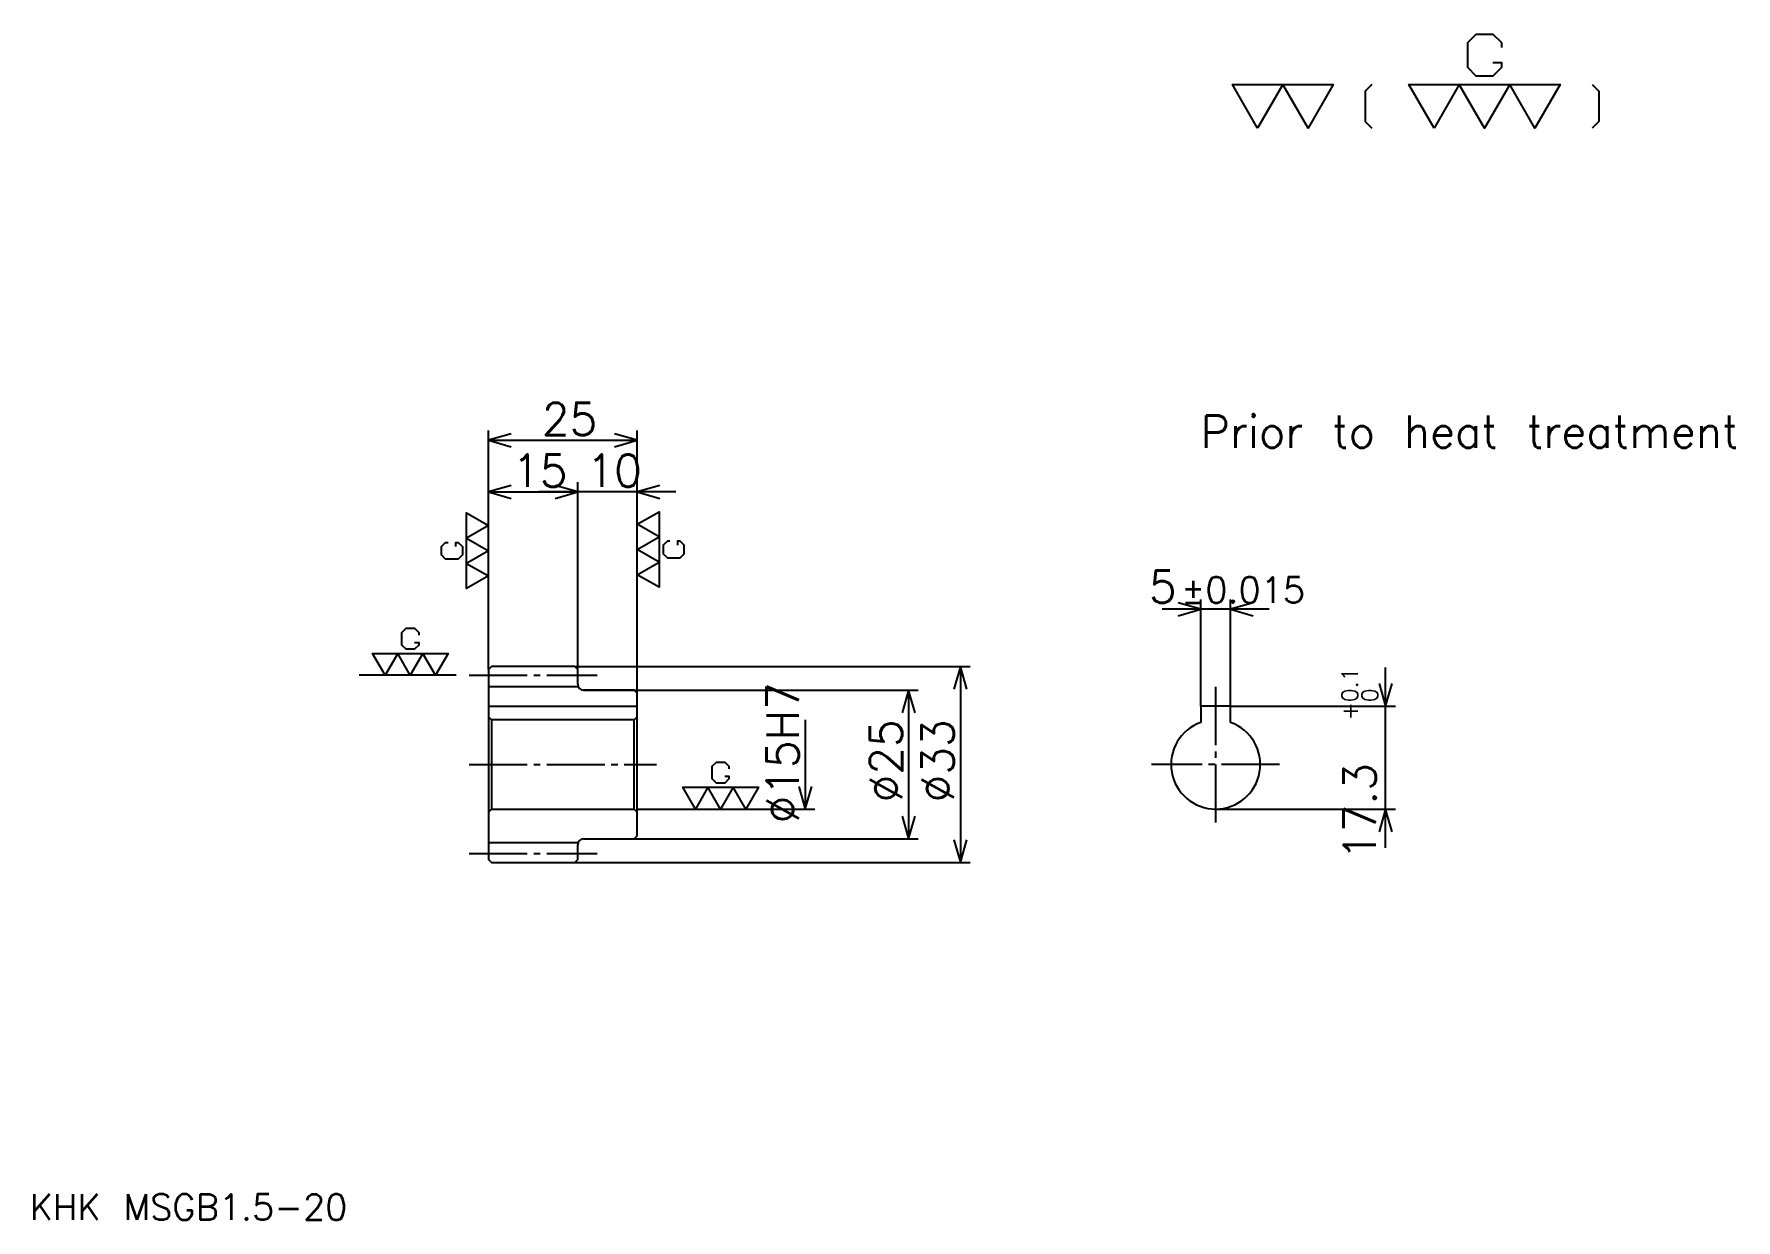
# Model space of a CAD drawing. Extents: x 12 to 298, y 12 to 211.
import ezdxf

# ---------------------------------------------------------------- set-up
doc = ezdxf.new("R2010")
doc.units = 0
doc.linetypes.add('DASHDOT', pattern=[13.04348, 9.782609, -1.086957, 1.086957, -1.086957])
doc.layers.get('0').update_dxf_attribs({"linetype": 'CONTINUOUS'})
doc.layers.add('DASHDOT', color=6, linetype='DASHDOT')
doc.styles.add('KANJI', font='TXT', dxfattribs={"bigfont": 'BIGFONT'})

msp = doc.modelspace()

# ---------------------------------------------------------------- linework, layer by layer
at = {"color": 5}
for p, q in [((88.043472, 105.08696), (88.043472, 144.76088)), ((88.043472, 143.130432), (113.043472, 143.130432)), ((113.043472, 105.08696), (113.043472, 144.76088)), ((103.043472, 105.08696), (103.043472, 136.065216)), ((88.043472, 134.434784), (103.043472, 134.434784)), ((119.565216, 134.434784), (96.521736, 134.434784)), ((219.347824, 114.691307), (201.304352, 114.691307)), ((207.82608, 98.386963), (207.82608, 116.321747)), ((212.82608, 98.386963), (212.82608, 116.321747)), ((88.043472, 104.58696), (88.043472, 105.08696)), ((102.543472, 105.08696), (113.043472, 105.08696)), ((103.043472, 104.58696), (103.043472, 105.08696)), ((113.043472, 105.08696), (169.021729, 105.08696)), ((113.043472, 100.58696), (113.043472, 105.08696)), ((167.391296, 105.08696), (167.391296, 72.08696)), ((238.91304, 74.565224), (238.91304, 104.908699)), ((104.043472, 101.08696), (113.043472, 101.08696)), ((113.043472, 101.08696), (160.32608, 101.08696)), ((158.695648, 101.08696), (158.695648, 76.08696)), ((212.82608, 98.386963), (240.543472, 98.386963)), ((141.304352, 96.08696), (141.304352, 81.08696)), ((113.043472, 81.08696), (142.934784, 81.08696)), ((210.32608, 81.08696), (240.543472, 81.08696)), ((104.043472, 76.08696), (113.043472, 76.08696)), ((113.043472, 76.08696), (160.32608, 76.08696)), ((102.543472, 72.08696), (113.043472, 72.08696)), ((113.043472, 72.08696), (169.021729, 72.08696))]:
    msp.add_line(p, q, dxfattribs=at)
at = {"color": 7}
msp.add_line((82.608688, 103.58696), (66.304344, 103.58696), dxfattribs=at)
at = {"color": 4}
for p, q in [((88.043472, 101.71196), (103.043472, 101.71196)), ((88.043472, 98.386963), (113.043472, 98.386963)), ((88.543472, 96.08696), (88.543472, 81.08696)), ((112.543472, 96.08696), (113.043472, 96.58696)), ((112.543472, 81.08696), (113.043472, 80.58696)), ((88.043472, 75.46196), (103.043472, 75.46196))]:
    msp.add_line(p, q, dxfattribs=at)
at = {"color": 7}
for points in [[(256.956543, 206.67392), (258.369568, 206.67392), (258.369568, 205.826096), (256.956543, 204.41304), (254.130447, 204.41304), (252.717407, 205.826096), (252.717407, 210.065216), (254.130447, 211.478256), (256.956543, 211.478256), (258.369568, 210.065216), (258.369568, 209.217392)], [(217.391312, 195.652176), (213.152176, 203), (230.108704, 203), (225.869568, 195.652176), (221.630447, 203), (217.391312, 195.652176)], [(236.608704, 203), (235.478271, 201.869568), (235.478271, 196.782608), (236.608704, 195.652176)], [(247.065216, 195.652176), (242.826096, 203), (268.260864, 203), (264.021759, 195.652176), (259.782623, 203), (255.543488, 195.652176), (251.304352, 203), (247.065216, 195.652176)], [(273.630432, 203), (274.760864, 201.869568), (274.760864, 196.782608), (273.630432, 195.652176)], [(88.043472, 120.304352), (84.36956, 118.184784), (84.36956, 130.902176), (88.043472, 128.782608), (84.36956, 126.663048), (88.043472, 124.543488), (84.36956, 122.42392), (88.043472, 120.304352)], [(113.043472, 129), (116.717384, 131.119568), (116.717384, 118.402176), (113.043472, 120.521744), (116.717384, 122.641312), (113.043472, 124.760872), (116.717384, 126.88044), (113.043472, 129)], [(82.5326, 125.25), (82.5326, 125.956528), (82.956512, 125.956528), (83.66304, 125.25), (83.66304, 123.83696), (82.956512, 123.13044), (80.836952, 123.13044), (80.130432, 123.83696), (80.130432, 125.25), (80.836952, 125.956528), (81.260864, 125.956528)], [(118.554344, 126.17392), (118.130432, 126.17392), (117.423904, 125.467392), (117.423904, 124.054352), (118.130432, 123.347832), (120.249992, 123.347832), (120.956512, 124.054352), (120.956512, 125.467392), (120.249992, 126.17392), (119.82608, 126.17392), (119.82608, 125.467392)], [(75.597824, 109.097832), (76.304344, 109.097832), (76.304344, 108.67392), (75.597824, 107.967392), (74.184776, 107.967392), (73.478256, 108.67392), (73.478256, 110.79348), (74.184776, 111.5), (75.597824, 111.5), (76.304344, 110.79348), (76.304344, 110.369568)], [(70.652168, 103.58696), (68.5326, 107.260872), (81.249992, 107.260872), (79.130432, 103.58696), (77.010864, 107.260872), (74.891296, 103.58696), (72.771736, 107.260872), (70.652168, 103.58696)], [(127.771729, 86.597832), (128.478256, 86.597832), (128.478256, 86.17392), (127.771729, 85.467392), (126.358688, 85.467392), (125.652168, 86.17392), (125.652168, 88.29348), (126.358688, 89), (127.771729, 89), (128.478256, 88.29348), (128.478256, 87.869568)], [(122.82608, 81.08696), (120.706512, 84.760872), (133.423904, 84.760872), (131.304337, 81.08696), (129.184784, 84.760872), (127.065216, 81.08696), (124.945648, 84.760872), (122.82608, 81.08696)]]:
    msp.add_lwpolyline(points, dxfattribs=at)
at = {"color": 5}
for points in [[(91.847816, 144.217392), (88.043472, 143.130432), (91.847816, 142.043488)], [(109.23912, 142.043488), (113.043472, 143.130432), (109.23912, 144.217392)], [(91.847816, 135.521744), (88.043472, 134.434784), (91.847816, 133.347824)], [(99.23912, 133.347824), (103.043472, 134.434784), (99.23912, 135.521744)], [(99.23912, 133.347824), (103.043472, 134.434784), (99.23912, 135.521744)], [(116.847824, 135.521744), (113.043472, 134.434784), (116.847824, 133.347824)], [(204.021729, 113.604355), (207.82608, 114.691307), (204.021729, 115.778259)], [(216.630432, 115.778259), (212.82608, 114.691307), (216.630432, 113.604355)], [(168.478256, 101.282608), (167.391296, 105.08696), (166.304337, 101.282608)], [(159.782608, 97.282608), (158.695648, 101.08696), (157.608688, 97.282608)], [(237.82608, 102.191307), (238.91304, 98.386963), (240, 102.191307)], [(140.217392, 84.891304), (141.304352, 81.08696), (142.391296, 84.891304)], [(240, 77.282616), (238.91304, 81.08696), (237.82608, 77.282616)], [(157.608688, 79.891312), (158.695648, 76.08696), (159.782608, 79.891312)], [(166.304337, 75.891312), (167.391296, 72.08696), (168.478256, 75.891312)]]:
    msp.add_lwpolyline(points, dxfattribs=at)
at = {"color": 4}
for points in [[(103.043472, 102.08696), (103.043472, 104.58696), (102.543472, 105.08696), (88.543472, 105.08696), (88.043472, 104.58696), (88.043472, 80.58696)], [(104.043472, 76.08696), (112.543472, 76.08696), (113.043472, 76.58696), (113.043472, 100.58696), (112.543472, 101.08696), (104.043472, 101.08696)], [(212.82608, 95.658028), (212.82608, 98.386963), (207.82608, 98.386963), (207.82608, 95.658028)], [(88.043472, 80.58696), (88.543472, 81.08696), (112.543472, 81.08696), (112.543472, 96.08696), (88.543472, 96.08696), (88.043472, 96.58696)], [(88.043472, 80.58696), (88.043472, 72.58696), (88.543472, 72.08696), (102.543472, 72.08696), (103.043472, 72.58696), (103.043472, 75.08696)]]:
    msp.add_lwpolyline(points, dxfattribs=at)
for centre, radius, start, end in [((104.043472, 102.08696), 1, 180, 270), ((210.32608, 88.58696), 7.5, 109.47122094, 70.52877906), ((104.043472, 75.08696), 1, 90, 180)]:
    msp.add_arc(centre, radius, start, end, dxfattribs=at)
at = {"layer": 'DASHDOT', "color": 7}
for p, q in [((84.7826, 103.58696), (106.304344, 103.58696)), ((210.32608, 101.647827), (210.32608, 77.826088)), ((84.7826, 88.58696), (116.304344, 88.58696)), ((221.086945, 88.58696), (199.565216, 88.58696)), ((84.7826, 73.58696), (106.304344, 73.58696))]:
    msp.add_line(p, q, dxfattribs=at)

# ---------------------------------------------------------------- texts
at = {"color": 7, "style": 'KANJI'}
for s, height, p in [('25', 5.434783, (97.010864, 144)), ('Prior to heat treatment', 5.434783, (207.82608, 141.865219)), ('15', 5.434783, (92.010864, 135.304352)), ('10', 5.434783, (104.510864, 135.304352)), ('5', 5.434783, (199.107605, 115.778259)), ('%%p0.015', 4.347826, (204.487381, 115.778259)), ('KHK MSGB1.5-20', 4.347826, (10.869565, 11.956522))]:
    msp.add_text(s, height=height, dxfattribs=at).set_placement(p)
for s, height, p in [('0.1', 2.717391, (234.23912, 99.07782)), ('%%c15H7', 5.434783, (140.217392, 78.66848)), ('0', 2.717391, (237.608688, 99.07782)), ('+', 2.717391, (234.23912, 96.03434)), ('%%c25', 5.434783, (157.608688, 82.201088)), ('%%c33', 5.434783, (166.304337, 82.201088)), ('17.3', 5.434783, (237.282608, 72.510452))]:
    msp.add_text(s, height=height, rotation=90, dxfattribs=at).set_placement(p)

doc.saveas('drawing.dxf')
